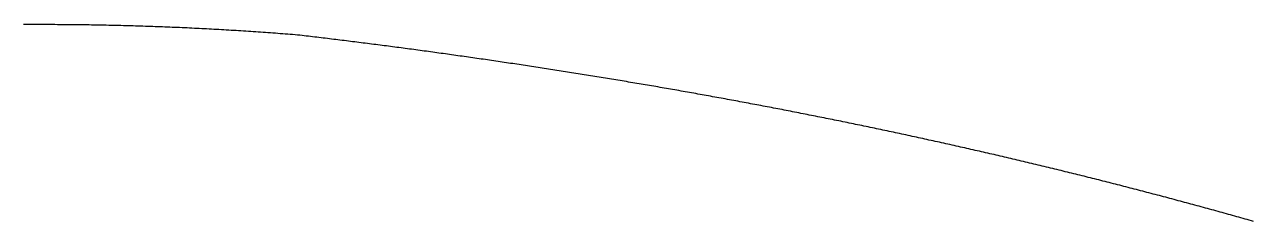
# Model space of a CAD drawing. Extents: x 0.1 to 59.6, y 0.2 to 53.5.
# Drawn here: x 29.865 to 32.379, y 32.635 to 33.037 of the extents above; entities that cross this region are included whole.
import ezdxf

# ---------------------------------------------------------------- set-up
doc = ezdxf.new("R2010")
doc.units = 0
doc.layers.add('BASE', color=7, linetype='CONTINUOUS')

msp = doc.modelspace()

# ---------------------------------------------------------------- linework, layer by layer
at = {"layer": 'BASE', "color": 7}
for p, q in [((29.8674, 33.0371), (29.8624, 33.0371)), ((29.8724, 33.0371), (29.8674, 33.0371)), ((29.8774, 33.0371), (29.8724, 33.0371)), ((29.8823, 33.0372), (29.8774, 33.0371)), ((29.8873, 33.0372), (29.8823, 33.0372)), ((29.8923, 33.0372), (29.8873, 33.0372)), ((29.8973, 33.0372), (29.8923, 33.0372)), ((29.9023, 33.0371), (29.8973, 33.0372)), ((29.9073, 33.0371), (29.9023, 33.0371)), ((29.9123, 33.0371), (29.9073, 33.0371)), ((29.9173, 33.0371), (29.9123, 33.0371)), ((29.9223, 33.0371), (29.9173, 33.0371)), ((29.9272, 33.0371), (29.9223, 33.0371)), ((29.9322, 33.037), (29.9272, 33.0371)), ((29.9372, 33.037), (29.9322, 33.037)), ((29.9422, 33.037), (29.9372, 33.037)), ((29.9472, 33.0369), (29.9422, 33.037)), ((29.9522, 33.0369), (29.9472, 33.0369)), ((29.9572, 33.0368), (29.9522, 33.0369)), ((29.9622, 33.0368), (29.9572, 33.0368)), ((29.9672, 33.0367), (29.9622, 33.0368)), ((29.9722, 33.0367), (29.9672, 33.0367)), ((29.9772, 33.0366), (29.9722, 33.0367)), ((29.9822, 33.0366), (29.9772, 33.0366)), ((29.9872, 33.0365), (29.9822, 33.0366)), ((29.9922, 33.0364), (29.9872, 33.0365)), ((29.9972, 33.0364), (29.9922, 33.0364)), ((30.0022, 33.0363), (29.9972, 33.0364)), ((30.0072, 33.0362), (30.0022, 33.0363)), ((30.0122, 33.0361), (30.0072, 33.0362)), ((30.0172, 33.036), (30.0122, 33.0361)), ((30.0222, 33.0359), (30.0172, 33.036)), ((30.0272, 33.0358), (30.0222, 33.0359)), ((30.0322, 33.0357), (30.0272, 33.0358)), ((30.0372, 33.0356), (30.0322, 33.0357)), ((30.0422, 33.0355), (30.0372, 33.0356)), ((30.0472, 33.0354), (30.0422, 33.0355)), ((30.0522, 33.0353), (30.0472, 33.0354)), ((30.0572, 33.0352), (30.0522, 33.0353)), ((30.0622, 33.0351), (30.0572, 33.0352)), ((30.0672, 33.0349), (30.0622, 33.0351)), ((30.0722, 33.0348), (30.0672, 33.0349)), ((30.0772, 33.0347), (30.0722, 33.0348)), ((30.0822, 33.0345), (30.0772, 33.0347)), ((30.0872, 33.0344), (30.0822, 33.0345)), ((30.0922, 33.0342), (30.0872, 33.0344)), ((30.0972, 33.0341), (30.0922, 33.0342)), ((30.1023, 33.0339), (30.0972, 33.0341)), ((30.1073, 33.0337), (30.1023, 33.0339)), ((30.1123, 33.0336), (30.1073, 33.0337)), ((30.1173, 33.0334), (30.1123, 33.0336)), ((30.1223, 33.0332), (30.1173, 33.0334)), ((30.1273, 33.0331), (30.1223, 33.0332)), ((30.1323, 33.0329), (30.1273, 33.0331)), ((30.1373, 33.0327), (30.1323, 33.0329)), ((30.1423, 33.0325), (30.1373, 33.0327)), ((30.1474, 33.0323), (30.1423, 33.0325)), ((30.1524, 33.0321), (30.1474, 33.0323)), ((30.1574, 33.0319), (30.1524, 33.0321)), ((30.1624, 33.0317), (30.1574, 33.0319)), ((30.1674, 33.0315), (30.1624, 33.0317)), ((30.1724, 33.0313), (30.1674, 33.0315)), ((30.1774, 33.0311), (30.1724, 33.0313)), ((30.1824, 33.0309), (30.1774, 33.0311)), ((30.1875, 33.0307), (30.1824, 33.0309)), ((30.1925, 33.0304), (30.1875, 33.0307)), ((30.1975, 33.0302), (30.1925, 33.0304)), ((30.2025, 33.03), (30.1975, 33.0302)), ((30.2075, 33.0297), (30.2025, 33.03)), ((30.2126, 33.0295), (30.2075, 33.0297)), ((30.2176, 33.0293), (30.2126, 33.0295)), ((30.2226, 33.029), (30.2176, 33.0293)), ((30.2276, 33.0288), (30.2226, 33.029)), ((30.2326, 33.0285), (30.2276, 33.0288)), ((30.2377, 33.0282), (30.2326, 33.0285)), ((30.2427, 33.028), (30.2377, 33.0282)), ((30.2477, 33.0277), (30.2427, 33.028)), ((30.2527, 33.0274), (30.2477, 33.0277)), ((30.2577, 33.0272), (30.2527, 33.0274)), ((30.2628, 33.0269), (30.2577, 33.0272)), ((30.2678, 33.0266), (30.2628, 33.0269)), ((30.2728, 33.0263), (30.2678, 33.0266)), ((30.2778, 33.026), (30.2728, 33.0263)), ((30.2829, 33.0257), (30.2778, 33.026)), ((30.2879, 33.0254), (30.2829, 33.0257)), ((30.2929, 33.0251), (30.2879, 33.0254)), ((30.2979, 33.0248), (30.2929, 33.0251)), ((30.303, 33.0245), (30.2979, 33.0248)), ((30.308, 33.0242), (30.303, 33.0245)), ((30.313, 33.0239), (30.308, 33.0242)), ((30.318, 33.0235), (30.313, 33.0239)), ((30.3231, 33.0232), (30.318, 33.0235)), ((30.3281, 33.0229), (30.3231, 33.0232)), ((30.3331, 33.0225), (30.3281, 33.0229)), ((30.3382, 33.0222), (30.3331, 33.0225)), ((30.3432, 33.0218), (30.3382, 33.0222)), ((30.3482, 33.0215), (30.3432, 33.0218)), ((30.3532, 33.0211), (30.3482, 33.0215)), ((30.3583, 33.0208), (30.3532, 33.0211)), ((30.3633, 33.0204), (30.3583, 33.0208)), ((30.3683, 33.02), (30.3633, 33.0204)), ((30.3734, 33.0197), (30.3683, 33.02)), ((30.3784, 33.0193), (30.3734, 33.0197)), ((30.3834, 33.0189), (30.3784, 33.0193)), ((30.3885, 33.0185), (30.3834, 33.0189)), ((30.3935, 33.0181), (30.3885, 33.0185)), ((30.3985, 33.0178), (30.3935, 33.0181)), ((30.4036, 33.0174), (30.3985, 33.0178)), ((30.4086, 33.017), (30.4036, 33.0174)), ((30.4136, 33.0166), (30.4086, 33.017)), ((30.4187, 33.0162), (30.4136, 33.0166)), ((30.4237, 33.0157), (30.4187, 33.0162)), ((30.4288, 33.0153), (30.4237, 33.0157)), ((30.4331, 33.0148), (30.4288, 33.0153)), ((30.4374, 33.0143), (30.4331, 33.0148)), ((30.4417, 33.0138), (30.4374, 33.0143)), ((30.446, 33.0133), (30.4417, 33.0138)), ((30.4503, 33.0128), (30.446, 33.0133)), ((30.4546, 33.0123), (30.4503, 33.0128)), ((30.4589, 33.0117), (30.4546, 33.0123)), ((30.4633, 33.0112), (30.4589, 33.0117)), ((30.4676, 33.0107), (30.4633, 33.0112)), ((30.4719, 33.0102), (30.4676, 33.0107)), ((30.4762, 33.0097), (30.4719, 33.0102)), ((30.4805, 33.0091), (30.4762, 33.0097)), ((30.4848, 33.0086), (30.4805, 33.0091)), ((30.4891, 33.0081), (30.4848, 33.0086)), ((30.4935, 33.0076), (30.4891, 33.0081)), ((30.4978, 33.007), (30.4935, 33.0076)), ((30.5021, 33.0065), (30.4978, 33.007)), ((30.5064, 33.006), (30.5021, 33.0065)), ((30.5107, 33.0054), (30.5064, 33.006)), ((30.515, 33.0049), (30.5107, 33.0054)), ((30.5193, 33.0044), (30.515, 33.0049)), ((30.5237, 33.0038), (30.5193, 33.0044)), ((30.528, 33.0033), (30.5237, 33.0038)), ((30.5323, 33.0028), (30.528, 33.0033)), ((30.5366, 33.0022), (30.5323, 33.0028)), ((30.5409, 33.0017), (30.5366, 33.0022)), ((30.5452, 33.0011), (30.5409, 33.0017)), ((30.5495, 33.0006), (30.5452, 33.0011)), ((30.5538, 33), (30.5495, 33.0006)), ((30.5582, 32.9995), (30.5538, 33)), ((30.5625, 32.9989), (30.5582, 32.9995)), ((30.5668, 32.9984), (30.5625, 32.9989)), ((30.5711, 32.9978), (30.5668, 32.9984)), ((30.5754, 32.9973), (30.5711, 32.9978)), ((30.5797, 32.9967), (30.5754, 32.9973)), ((30.584, 32.9962), (30.5797, 32.9967)), ((30.5883, 32.9956), (30.584, 32.9962)), ((30.5927, 32.9951), (30.5883, 32.9956)), ((30.597, 32.9945), (30.5927, 32.9951)), ((30.6013, 32.994), (30.597, 32.9945)), ((30.6056, 32.9934), (30.6013, 32.994)), ((30.6099, 32.9928), (30.6056, 32.9934)), ((30.6142, 32.9923), (30.6099, 32.9928)), ((30.6185, 32.9917), (30.6142, 32.9923)), ((30.6229, 32.9911), (30.6185, 32.9917)), ((30.6272, 32.9906), (30.6229, 32.9911)), ((30.6315, 32.99), (30.6272, 32.9906)), ((30.6358, 32.9894), (30.6315, 32.99)), ((30.6401, 32.9889), (30.6358, 32.9894)), ((30.6444, 32.9883), (30.6401, 32.9889)), ((30.6487, 32.9877), (30.6444, 32.9883)), ((30.653, 32.9871), (30.6487, 32.9877)), ((30.6574, 32.9866), (30.653, 32.9871)), ((30.6617, 32.986), (30.6574, 32.9866)), ((30.666, 32.9854), (30.6617, 32.986)), ((30.6703, 32.9848), (30.666, 32.9854)), ((30.6746, 32.9842), (30.6703, 32.9848)), ((30.6789, 32.9837), (30.6746, 32.9842)), ((30.6832, 32.9831), (30.6789, 32.9837)), ((30.6875, 32.9825), (30.6832, 32.9831)), ((30.6919, 32.9819), (30.6875, 32.9825)), ((30.6962, 32.9813), (30.6919, 32.9819)), ((30.7005, 32.9807), (30.6962, 32.9813)), ((30.7048, 32.9801), (30.7005, 32.9807)), ((30.7091, 32.9795), (30.7048, 32.9801)), ((30.7134, 32.9789), (30.7091, 32.9795)), ((30.7177, 32.9784), (30.7134, 32.9789)), ((30.722, 32.9778), (30.7177, 32.9784)), ((30.7264, 32.9772), (30.722, 32.9778)), ((30.7307, 32.9766), (30.7264, 32.9772)), ((30.735, 32.976), (30.7307, 32.9766)), ((30.7393, 32.9753), (30.735, 32.976)), ((30.7436, 32.9747), (30.7393, 32.9753)), ((30.7479, 32.9741), (30.7436, 32.9747)), ((30.7522, 32.9735), (30.7479, 32.9741)), ((30.7565, 32.9729), (30.7522, 32.9735)), ((30.7609, 32.9723), (30.7565, 32.9729)), ((30.7652, 32.9717), (30.7609, 32.9723)), ((30.7695, 32.9711), (30.7652, 32.9717)), ((30.7738, 32.9705), (30.7695, 32.9711)), ((30.7781, 32.9699), (30.7738, 32.9705)), ((30.7824, 32.9692), (30.7781, 32.9699)), ((30.7867, 32.9686), (30.7824, 32.9692)), ((30.791, 32.968), (30.7867, 32.9686)), ((30.7954, 32.9674), (30.791, 32.968)), ((30.7997, 32.9668), (30.7954, 32.9674)), ((30.804, 32.9662), (30.7997, 32.9668)), ((30.8083, 32.9655), (30.804, 32.9662)), ((30.8126, 32.9649), (30.8083, 32.9655)), ((30.8169, 32.9643), (30.8126, 32.9649)), ((30.8212, 32.9637), (30.8169, 32.9643)), ((30.8255, 32.963), (30.8212, 32.9637)), ((30.8298, 32.9624), (30.8255, 32.963)), ((30.8342, 32.9618), (30.8298, 32.9624)), ((30.8385, 32.9611), (30.8342, 32.9618)), ((30.8428, 32.9605), (30.8385, 32.9611)), ((30.8471, 32.9599), (30.8428, 32.9605)), ((30.8514, 32.9592), (30.8471, 32.9599)), ((30.8557, 32.9586), (30.8514, 32.9592)), ((30.86, 32.9579), (30.8557, 32.9586)), ((30.8643, 32.9573), (30.86, 32.9579)), ((30.8686, 32.9567), (30.8643, 32.9573)), ((30.873, 32.956), (30.8686, 32.9567)), ((30.8773, 32.9554), (30.873, 32.956)), ((30.8816, 32.9547), (30.8773, 32.9554)), ((30.8859, 32.9541), (30.8816, 32.9547)), ((30.8902, 32.9534), (30.8859, 32.9541)), ((30.8945, 32.9528), (30.8902, 32.9534)), ((30.8988, 32.9521), (30.8945, 32.9528)), ((30.9031, 32.9515), (30.8988, 32.9521)), ((30.9074, 32.9508), (30.9031, 32.9515)), ((30.9118, 32.9502), (30.9074, 32.9508)), ((30.9161, 32.9495), (30.9118, 32.9502)), ((30.9204, 32.9488), (30.9161, 32.9495)), ((30.9247, 32.9482), (30.9204, 32.9488)), ((30.929, 32.9475), (30.9247, 32.9482)), ((30.9333, 32.9469), (30.929, 32.9475)), ((30.9376, 32.9462), (30.9333, 32.9469)), ((30.9419, 32.9455), (30.9376, 32.9462)), ((30.9462, 32.9449), (30.9419, 32.9455)), ((30.9505, 32.9442), (30.9462, 32.9449)), ((30.9549, 32.9435), (30.9505, 32.9442)), ((30.9592, 32.9428), (30.9549, 32.9435)), ((30.9635, 32.9422), (30.9592, 32.9428)), ((30.9678, 32.9415), (30.9635, 32.9422)), ((30.9721, 32.9408), (30.9678, 32.9415)), ((30.9764, 32.9401), (30.9721, 32.9408)), ((30.9807, 32.9394), (30.9764, 32.9401)), ((30.985, 32.9388), (30.9807, 32.9394)), ((30.9893, 32.9381), (30.985, 32.9388)), ((30.9936, 32.9374), (30.9893, 32.9381)), ((30.998, 32.9367), (30.9936, 32.9374)), ((31.0023, 32.936), (30.998, 32.9367)), ((31.0066, 32.9353), (31.0023, 32.936)), ((31.0109, 32.9346), (31.0066, 32.9353)), ((31.0152, 32.934), (31.0109, 32.9346)), ((31.0195, 32.9333), (31.0152, 32.934)), ((31.0238, 32.9326), (31.0195, 32.9333)), ((31.0281, 32.9319), (31.0238, 32.9326)), ((31.0324, 32.9312), (31.0281, 32.9319)), ((31.0367, 32.9305), (31.0324, 32.9312)), ((31.041, 32.9298), (31.0367, 32.9305)), ((31.0454, 32.9291), (31.041, 32.9298)), ((31.0497, 32.9284), (31.0454, 32.9291)), ((31.054, 32.9277), (31.0497, 32.9284)), ((31.0583, 32.927), (31.054, 32.9277)), ((31.0626, 32.9262), (31.0583, 32.927)), ((31.0669, 32.9255), (31.0626, 32.9262)), ((31.0712, 32.9248), (31.0669, 32.9255)), ((31.0755, 32.9241), (31.0712, 32.9248)), ((31.0798, 32.9234), (31.0755, 32.9241)), ((31.0841, 32.9227), (31.0798, 32.9234)), ((31.0884, 32.922), (31.0841, 32.9227)), ((31.0928, 32.9213), (31.0884, 32.922)), ((31.0971, 32.9206), (31.0928, 32.9213)), ((31.1014, 32.9198), (31.0971, 32.9206)), ((31.1057, 32.9191), (31.1014, 32.9198)), ((31.11, 32.9184), (31.1057, 32.9191)), ((31.1143, 32.9177), (31.11, 32.9184)), ((31.1186, 32.9169), (31.1143, 32.9177)), ((31.1229, 32.9162), (31.1186, 32.9169)), ((31.1272, 32.9155), (31.1229, 32.9162)), ((31.1315, 32.9148), (31.1272, 32.9155)), ((31.1358, 32.914), (31.1315, 32.9148)), ((31.1401, 32.9133), (31.1358, 32.914)), ((31.1444, 32.9125), (31.1401, 32.9133)), ((31.1488, 32.9118), (31.1444, 32.9125)), ((31.1531, 32.9111), (31.1488, 32.9118)), ((31.1574, 32.9103), (31.1531, 32.9111)), ((31.1617, 32.9096), (31.1574, 32.9103)), ((31.166, 32.9089), (31.1617, 32.9096)), ((31.1703, 32.9081), (31.166, 32.9089)), ((31.1746, 32.9074), (31.1703, 32.9081)), ((31.1789, 32.9066), (31.1746, 32.9074)), ((31.1832, 32.9059), (31.1789, 32.9066)), ((31.1875, 32.9051), (31.1832, 32.9059)), ((31.1918, 32.9044), (31.1875, 32.9051)), ((31.1961, 32.9036), (31.1918, 32.9044)), ((31.2004, 32.9029), (31.1961, 32.9036)), ((31.2047, 32.9021), (31.2004, 32.9029)), ((31.209, 32.9014), (31.2047, 32.9021)), ((31.2134, 32.9006), (31.209, 32.9014)), ((31.2177, 32.8998), (31.2134, 32.9006)), ((31.222, 32.8991), (31.2177, 32.8998)), ((31.2263, 32.8983), (31.222, 32.8991)), ((31.2306, 32.8975), (31.2263, 32.8983)), ((31.2349, 32.8968), (31.2306, 32.8975)), ((31.2392, 32.896), (31.2349, 32.8968)), ((31.2435, 32.8952), (31.2392, 32.896)), ((31.2478, 32.8945), (31.2435, 32.8952)), ((31.2521, 32.8937), (31.2478, 32.8945)), ((31.2564, 32.8929), (31.2521, 32.8937)), ((31.2607, 32.8922), (31.2564, 32.8929)), ((31.265, 32.8914), (31.2607, 32.8922)), ((31.2693, 32.8906), (31.265, 32.8914)), ((31.2736, 32.8898), (31.2693, 32.8906)), ((31.2779, 32.889), (31.2736, 32.8898)), ((31.2823, 32.8883), (31.2779, 32.889)), ((31.2866, 32.8875), (31.2823, 32.8883)), ((31.2909, 32.8867), (31.2866, 32.8875)), ((31.2952, 32.8859), (31.2909, 32.8867)), ((31.2995, 32.8851), (31.2952, 32.8859)), ((31.3038, 32.8843), (31.2995, 32.8851)), ((31.3081, 32.8835), (31.3038, 32.8843)), ((31.3124, 32.8827), (31.3081, 32.8835)), ((31.3167, 32.882), (31.3124, 32.8827)), ((31.321, 32.8812), (31.3167, 32.882)), ((31.3253, 32.8804), (31.321, 32.8812)), ((31.3296, 32.8796), (31.3253, 32.8804)), ((31.3339, 32.8788), (31.3296, 32.8796)), ((31.3382, 32.878), (31.3339, 32.8788)), ((31.3425, 32.8772), (31.3382, 32.878)), ((31.3468, 32.8763), (31.3425, 32.8772)), ((31.3511, 32.8755), (31.3468, 32.8763)), ((31.3554, 32.8747), (31.3511, 32.8755)), ((31.3597, 32.8739), (31.3554, 32.8747)), ((31.364, 32.8731), (31.3597, 32.8739)), ((31.3683, 32.8723), (31.364, 32.8731)), ((31.3726, 32.8715), (31.3683, 32.8723)), ((31.377, 32.8707), (31.3726, 32.8715)), ((31.3813, 32.8698), (31.377, 32.8707)), ((31.3856, 32.869), (31.3813, 32.8698)), ((31.3899, 32.8682), (31.3856, 32.869)), ((31.3942, 32.8674), (31.3899, 32.8682)), ((31.3985, 32.8666), (31.3942, 32.8674)), ((31.4028, 32.8657), (31.3985, 32.8666)), ((31.4071, 32.8649), (31.4028, 32.8657)), ((31.4114, 32.8641), (31.4071, 32.8649)), ((31.4157, 32.8633), (31.4114, 32.8641)), ((31.42, 32.8624), (31.4157, 32.8633)), ((31.4243, 32.8616), (31.42, 32.8624)), ((31.4286, 32.8608), (31.4243, 32.8616)), ((31.4329, 32.8599), (31.4286, 32.8608)), ((31.4372, 32.8591), (31.4329, 32.8599)), ((31.4415, 32.8582), (31.4372, 32.8591)), ((31.4458, 32.8574), (31.4415, 32.8582)), ((31.4501, 32.8566), (31.4458, 32.8574)), ((31.4544, 32.8557), (31.4501, 32.8566)), ((31.4587, 32.8549), (31.4544, 32.8557)), ((31.463, 32.854), (31.4587, 32.8549)), ((31.4673, 32.8532), (31.463, 32.854)), ((31.4716, 32.8523), (31.4673, 32.8532)), ((31.4759, 32.8515), (31.4716, 32.8523)), ((31.4802, 32.8506), (31.4759, 32.8515)), ((31.4845, 32.8498), (31.4802, 32.8506)), ((31.4888, 32.8489), (31.4845, 32.8498)), ((31.4931, 32.848), (31.4888, 32.8489)), ((31.4974, 32.8472), (31.4931, 32.848)), ((31.5017, 32.8463), (31.4974, 32.8472)), ((31.506, 32.8455), (31.5017, 32.8463)), ((31.5103, 32.8446), (31.506, 32.8455)), ((31.5146, 32.8437), (31.5103, 32.8446)), ((31.5189, 32.8429), (31.5146, 32.8437)), ((31.5232, 32.842), (31.5189, 32.8429)), ((31.5275, 32.8411), (31.5232, 32.842)), ((31.5318, 32.8403), (31.5275, 32.8411)), ((31.5361, 32.8394), (31.5318, 32.8403)), ((31.5404, 32.8385), (31.5361, 32.8394)), ((31.5447, 32.8376), (31.5404, 32.8385)), ((31.549, 32.8367), (31.5447, 32.8376)), ((31.5533, 32.8359), (31.549, 32.8367)), ((31.5576, 32.835), (31.5533, 32.8359)), ((31.5619, 32.8341), (31.5576, 32.835)), ((31.5662, 32.8332), (31.5619, 32.8341)), ((31.5705, 32.8323), (31.5662, 32.8332)), ((31.5748, 32.8314), (31.5705, 32.8323)), ((31.5791, 32.8306), (31.5748, 32.8314)), ((31.5834, 32.8297), (31.5791, 32.8306)), ((31.5877, 32.8288), (31.5834, 32.8297)), ((31.592, 32.8279), (31.5877, 32.8288)), ((31.5963, 32.827), (31.592, 32.8279)), ((31.6006, 32.8261), (31.5963, 32.827)), ((31.6049, 32.8252), (31.6006, 32.8261)), ((31.6092, 32.8243), (31.6049, 32.8252)), ((31.6135, 32.8234), (31.6092, 32.8243)), ((31.6178, 32.8225), (31.6135, 32.8234)), ((31.6221, 32.8216), (31.6178, 32.8225)), ((31.6264, 32.8207), (31.6221, 32.8216)), ((31.6307, 32.8198), (31.6264, 32.8207)), ((31.635, 32.8188), (31.6307, 32.8198)), ((31.6393, 32.8179), (31.635, 32.8188)), ((31.6436, 32.817), (31.6393, 32.8179)), ((31.6479, 32.8161), (31.6436, 32.817)), ((31.6522, 32.8152), (31.6479, 32.8161)), ((31.6565, 32.8143), (31.6522, 32.8152)), ((31.6608, 32.8134), (31.6565, 32.8143)), ((31.6651, 32.8124), (31.6608, 32.8134)), ((31.6694, 32.8115), (31.6651, 32.8124)), ((31.6737, 32.8106), (31.6694, 32.8115)), ((31.678, 32.8097), (31.6737, 32.8106)), ((31.6823, 32.8087), (31.678, 32.8097)), ((31.6866, 32.8078), (31.6823, 32.8087)), ((31.6909, 32.8069), (31.6866, 32.8078)), ((31.6952, 32.8059), (31.6909, 32.8069)), ((31.6995, 32.805), (31.6952, 32.8059)), ((31.7038, 32.8041), (31.6995, 32.805)), ((31.708, 32.8031), (31.7038, 32.8041)), ((31.7123, 32.8022), (31.708, 32.8031)), ((31.7166, 32.8012), (31.7123, 32.8022)), ((31.7209, 32.8003), (31.7166, 32.8012)), ((31.7252, 32.7994), (31.7209, 32.8003)), ((31.7295, 32.7984), (31.7252, 32.7994)), ((31.7338, 32.7975), (31.7295, 32.7984)), ((31.7381, 32.7965), (31.7338, 32.7975)), ((31.7424, 32.7956), (31.7381, 32.7965)), ((31.7467, 32.7946), (31.7424, 32.7956)), ((31.751, 32.7937), (31.7467, 32.7946)), ((31.7553, 32.7927), (31.751, 32.7937)), ((31.7596, 32.7917), (31.7553, 32.7927)), ((31.7639, 32.7908), (31.7596, 32.7917)), ((31.7682, 32.7898), (31.7639, 32.7908)), ((31.7725, 32.7889), (31.7682, 32.7898)), ((31.7768, 32.7879), (31.7725, 32.7889)), ((31.7811, 32.7869), (31.7768, 32.7879)), ((31.7854, 32.786), (31.7811, 32.7869)), ((31.7897, 32.785), (31.7854, 32.786)), ((31.7939, 32.784), (31.7897, 32.785)), ((31.7982, 32.7831), (31.7939, 32.784)), ((31.8025, 32.7821), (31.7982, 32.7831)), ((31.8068, 32.7811), (31.8025, 32.7821)), ((31.8111, 32.7801), (31.8068, 32.7811)), ((31.8154, 32.7791), (31.8111, 32.7801)), ((31.8197, 32.7782), (31.8154, 32.7791)), ((31.824, 32.7772), (31.8197, 32.7782)), ((31.8283, 32.7762), (31.824, 32.7772)), ((31.8326, 32.7752), (31.8283, 32.7762)), ((31.8369, 32.7742), (31.8326, 32.7752)), ((31.8412, 32.7732), (31.8369, 32.7742)), ((31.8455, 32.7722), (31.8412, 32.7732)), ((31.8498, 32.7713), (31.8455, 32.7722)), ((31.854, 32.7703), (31.8498, 32.7713)), ((31.8583, 32.7693), (31.854, 32.7703)), ((31.8626, 32.7683), (31.8583, 32.7693)), ((31.8669, 32.7673), (31.8626, 32.7683)), ((31.8712, 32.7663), (31.8669, 32.7673)), ((31.8755, 32.7653), (31.8712, 32.7663)), ((31.8798, 32.7643), (31.8755, 32.7653)), ((31.8841, 32.7633), (31.8798, 32.7643)), ((31.8884, 32.7622), (31.8841, 32.7633)), ((31.8927, 32.7612), (31.8884, 32.7622)), ((31.897, 32.7602), (31.8927, 32.7612)), ((31.9013, 32.7592), (31.897, 32.7602)), ((31.9055, 32.7582), (31.9013, 32.7592)), ((31.9098, 32.7572), (31.9055, 32.7582)), ((31.9141, 32.7562), (31.9098, 32.7572)), ((31.9184, 32.7551), (31.9141, 32.7562)), ((31.9227, 32.7541), (31.9184, 32.7551)), ((31.927, 32.7531), (31.9227, 32.7541)), ((31.9313, 32.7521), (31.927, 32.7531)), ((31.9356, 32.7511), (31.9313, 32.7521)), ((31.9399, 32.75), (31.9356, 32.7511)), ((31.9442, 32.749), (31.9399, 32.75)), ((31.9484, 32.748), (31.9442, 32.749)), ((31.9527, 32.7469), (31.9484, 32.748)), ((31.957, 32.7459), (31.9527, 32.7469)), ((31.9613, 32.7449), (31.957, 32.7459)), ((31.9656, 32.7438), (31.9613, 32.7449)), ((31.9699, 32.7428), (31.9656, 32.7438)), ((31.9742, 32.7417), (31.9699, 32.7428)), ((31.9785, 32.7407), (31.9742, 32.7417)), ((31.9828, 32.7397), (31.9785, 32.7407)), ((31.987, 32.7386), (31.9828, 32.7397)), ((31.9913, 32.7376), (31.987, 32.7386)), ((31.9956, 32.7365), (31.9913, 32.7376)), ((31.9999, 32.7355), (31.9956, 32.7365)), ((32.0042, 32.7344), (31.9999, 32.7355)), ((32.0085, 32.7333), (32.0042, 32.7344)), ((32.0128, 32.7323), (32.0085, 32.7333)), ((32.0171, 32.7312), (32.0128, 32.7323)), ((32.0213, 32.7302), (32.0171, 32.7312)), ((32.0256, 32.7291), (32.0213, 32.7302)), ((32.0299, 32.728), (32.0256, 32.7291)), ((32.0342, 32.727), (32.0299, 32.728)), ((32.0385, 32.7259), (32.0342, 32.727)), ((32.0428, 32.7248), (32.0385, 32.7259)), ((32.0471, 32.7238), (32.0428, 32.7248)), ((32.0514, 32.7227), (32.0471, 32.7238)), ((32.0556, 32.7216), (32.0514, 32.7227)), ((32.0599, 32.7206), (32.0556, 32.7216)), ((32.0642, 32.7195), (32.0599, 32.7206)), ((32.0685, 32.7184), (32.0642, 32.7195)), ((32.0728, 32.7173), (32.0685, 32.7184)), ((32.0771, 32.7162), (32.0728, 32.7173)), ((32.0814, 32.7151), (32.0771, 32.7162)), ((32.0856, 32.7141), (32.0814, 32.7151)), ((32.0899, 32.713), (32.0856, 32.7141)), ((32.0942, 32.7119), (32.0899, 32.713)), ((32.0985, 32.7108), (32.0942, 32.7119)), ((32.1028, 32.7097), (32.0985, 32.7108)), ((32.1071, 32.7086), (32.1028, 32.7097)), ((32.1113, 32.7075), (32.1071, 32.7086)), ((32.1156, 32.7064), (32.1113, 32.7075)), ((32.1199, 32.7053), (32.1156, 32.7064)), ((32.1242, 32.7042), (32.1199, 32.7053)), ((32.1285, 32.7031), (32.1242, 32.7042)), ((32.1328, 32.702), (32.1285, 32.7031)), ((32.137, 32.7009), (32.1328, 32.702)), ((32.1413, 32.6998), (32.137, 32.7009)), ((32.1456, 32.6987), (32.1413, 32.6998)), ((32.1499, 32.6976), (32.1456, 32.6987)), ((32.1542, 32.6964), (32.1499, 32.6976)), ((32.1585, 32.6953), (32.1542, 32.6964)), ((32.1627, 32.6942), (32.1585, 32.6953)), ((32.167, 32.6931), (32.1627, 32.6942)), ((32.1713, 32.692), (32.167, 32.6931)), ((32.1756, 32.6908), (32.1713, 32.692)), ((32.1799, 32.6897), (32.1756, 32.6908)), ((32.1842, 32.6886), (32.1799, 32.6897)), ((32.1884, 32.6875), (32.1842, 32.6886)), ((32.1927, 32.6863), (32.1884, 32.6875)), ((32.197, 32.6852), (32.1927, 32.6863)), ((32.2013, 32.6841), (32.197, 32.6852)), ((32.2056, 32.6829), (32.2013, 32.6841)), ((32.2098, 32.6818), (32.2056, 32.6829)), ((32.2141, 32.6807), (32.2098, 32.6818)), ((32.2184, 32.6795), (32.2141, 32.6807)), ((32.2227, 32.6784), (32.2184, 32.6795)), ((32.227, 32.6772), (32.2227, 32.6784)), ((32.2312, 32.6761), (32.227, 32.6772)), ((32.2355, 32.6749), (32.2312, 32.6761)), ((32.2398, 32.6738), (32.2355, 32.6749)), ((32.2441, 32.6726), (32.2398, 32.6738)), ((32.2484, 32.6715), (32.2441, 32.6726)), ((32.2526, 32.6703), (32.2484, 32.6715)), ((32.2569, 32.6692), (32.2526, 32.6703)), ((32.2612, 32.668), (32.2569, 32.6692)), ((32.2655, 32.6668), (32.2612, 32.668)), ((32.2698, 32.6657), (32.2655, 32.6668)), ((32.274, 32.6645), (32.2698, 32.6657)), ((32.2783, 32.6633), (32.274, 32.6645)), ((32.2826, 32.6622), (32.2783, 32.6633)), ((32.2869, 32.661), (32.2826, 32.6622)), ((32.2911, 32.6598), (32.2869, 32.661)), ((32.2954, 32.6587), (32.2911, 32.6598)), ((32.2997, 32.6575), (32.2954, 32.6587)), ((32.304, 32.6563), (32.2997, 32.6575)), ((32.3083, 32.6551), (32.304, 32.6563)), ((32.3125, 32.654), (32.3083, 32.6551)), ((32.3168, 32.6528), (32.3125, 32.654)), ((32.3211, 32.6516), (32.3168, 32.6528)), ((32.3254, 32.6504), (32.3211, 32.6516)), ((32.3296, 32.6492), (32.3254, 32.6504)), ((32.3339, 32.648), (32.3296, 32.6492)), ((32.3382, 32.6468), (32.3339, 32.648)), ((32.3425, 32.6456), (32.3382, 32.6468)), ((32.3467, 32.6444), (32.3425, 32.6456)), ((32.351, 32.6433), (32.3467, 32.6444)), ((32.3553, 32.6421), (32.351, 32.6433)), ((32.3596, 32.6409), (32.3553, 32.6421)), ((32.3639, 32.6397), (32.3596, 32.6409)), ((32.3681, 32.6384), (32.3639, 32.6397)), ((32.3724, 32.6372), (32.3681, 32.6384)), ((32.3767, 32.636), (32.3724, 32.6372)), ((32.381, 32.6348), (32.3767, 32.636))]:
    msp.add_line(p, q, dxfattribs=at)

doc.saveas('drawing.dxf')
